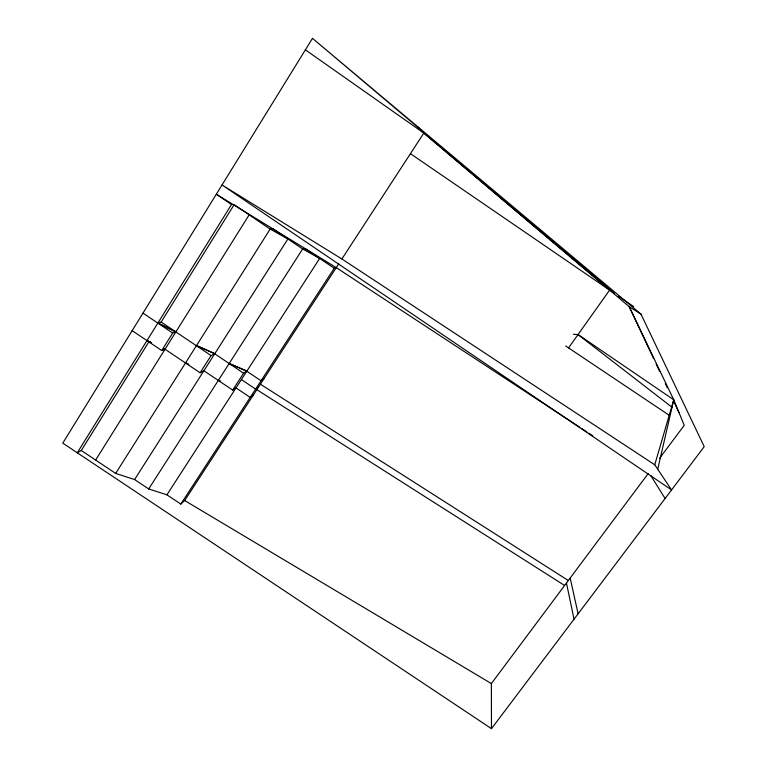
<?xml version="1.0" encoding="UTF-8"?>
<svg xmlns="http://www.w3.org/2000/svg" width="767" height="767" viewBox="0 0 767 767"><rect width="100%" height="100%" fill="white"/><g stroke="black" fill="none" stroke-linecap="round" stroke-linejoin="round"><path stroke-width="1.15" d="M657.722 469.212L673.742 399.789L629.189 306.637L423.825 133.084L305.391 49.836M654.75 464.773L341.881 258.978L222.037 184.962L671.556 489.931L654.75 464.773L673.742 399.789L578.04 334.556L573.361 334.307M312.476 38.35L62.779 443.134L491.474 728.65L704.221 446.634L640.963 314.096L312.476 38.35L614.329 293.349M132.164 330.663L161.741 350.529L172.671 333.06L175.844 331.919L157.849 323.089L161.166 322.044L234.156 204.664L231.5 204.521L77.275 452.779L81.292 450.507L149.134 341.411M95.635 460.056L249.17 214.846M115.683 473.412L270.157 229.084L273.119 228.94L302.649 248.959L319.686 258.421L166.918 494.811L148.693 488.953L134.589 479.557L115.683 473.412L81.292 450.507M164.1 348.602L200.11 372.781L211.059 355.591L214.722 353.788L196.649 345.629L213.82 353.184L243.599 373.213L246.801 371.209L229.17 363.5L245.91 370.605L261.029 380.777L263.953 378.706M134.589 479.557L287.893 238.959L270.157 229.084L235.057 205.278M148.693 488.953L302.649 248.959L305.132 248.556L334.211 268.277L336.253 267.625L579.775 427.257M200.11 372.781L203.907 370.758L232.698 390.096L243.599 373.213M166.918 494.811L180.82 504.082L334.211 268.277M180.82 504.082L184.674 500.525L338.755 263.781M341.881 258.978L423.825 133.084L610.455 290.693L410.422 153.668M565.672 345.946L568.558 347.911L609.573 290.166M491.474 728.65L491.369 683.579L648.201 473.546M659.668 458.196L684.222 425.311L673.742 399.789M253.263 395.13L250.205 397.411L236.025 387.881L232.698 390.096M258.604 386.932L255.603 389.109L241.404 379.56M219.448 380.921L220.57 381.391M218.528 380.298L220.397 381.314M186.688 363.481L187.848 363.97M185.758 362.849L188.749 364.344M161.741 350.529L165.02 349.215M174.934 331.296L158.04 323.022M147.849 341.248L151.07 342.744M150.15 342.12L146.967 340.606L149.249 341.698M184.674 500.525L491.369 683.579M336.253 267.625L216.323 194.233L231.5 204.521M640.963 314.096L629.189 306.637L653.609 358.572M256.82 389.674L564.617 585.489M260.387 384.19L568.318 580.533M581.779 428.571L586.784 431.859M588.788 433.173L592.795 435.8M568.558 347.911L669.39 415.388M161.166 322.044L211.059 355.591M142.988 313.109L172.671 333.06M150.6 342.159L151.521 342.782M149.469 341.622L150.39 342.235M618.212 296.004L633.724 306.608M578.04 334.556L672.429 407.574M418.264 127.159L421.84 131.684M650.78 475.578L665.094 498.492M656.149 363.989L659.706 371.564M665.305 383.471L667.338 387.795M674.461 402.943L679.035 412.684M570.169 578.05L578.117 613.801M566.468 583.006L574.032 619.209"/></g></svg>
